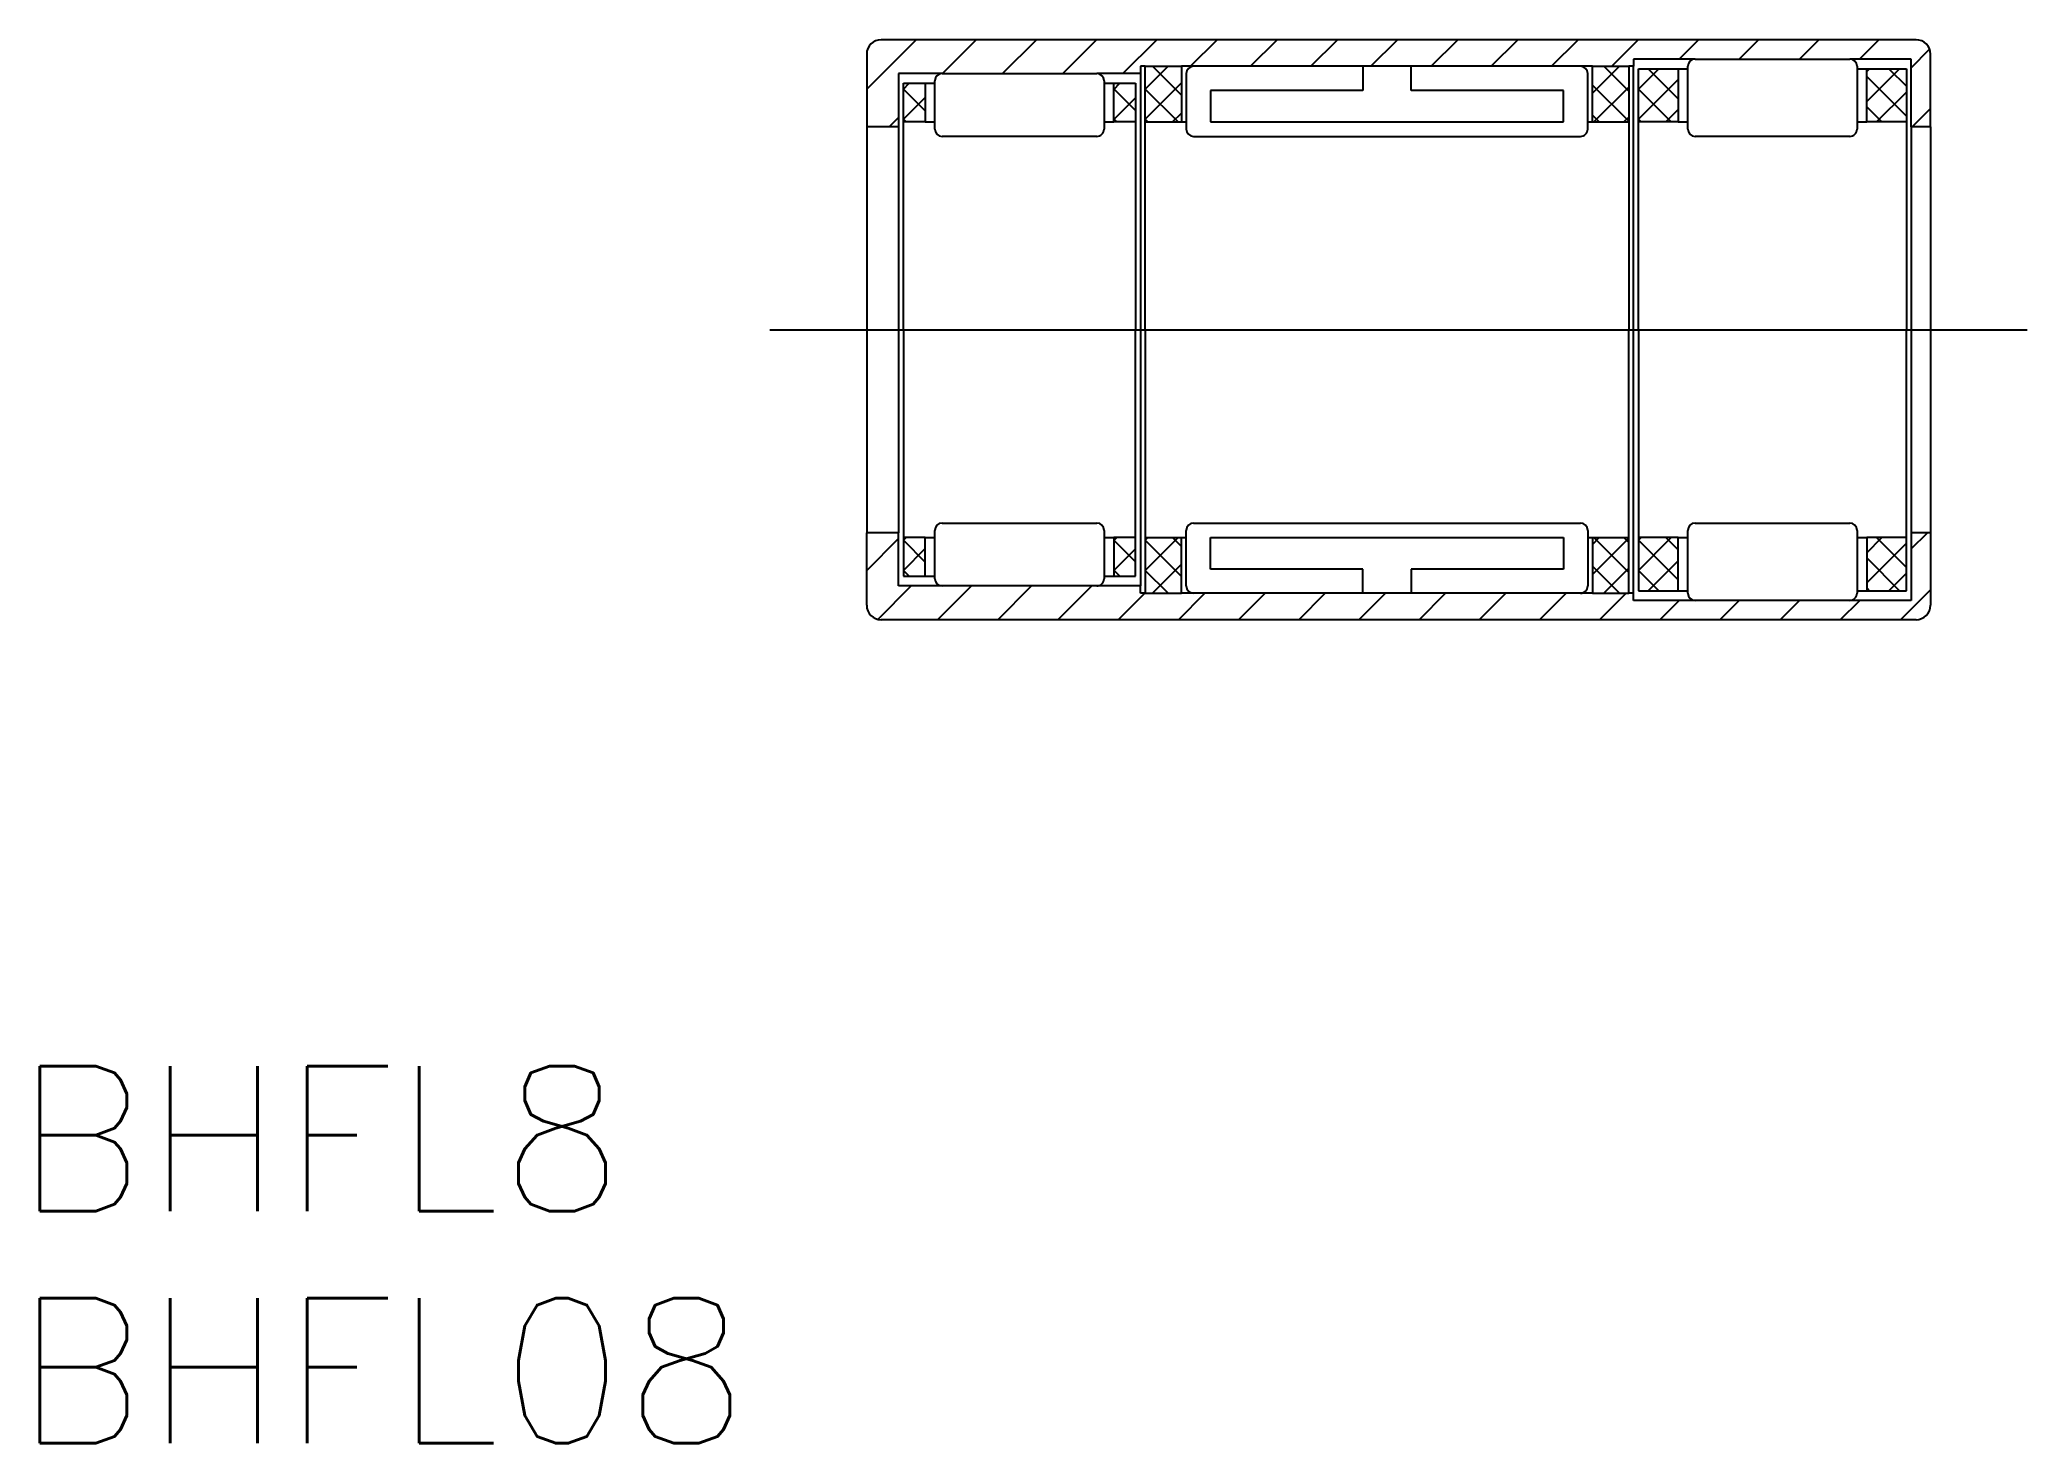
# Model space of a CAD drawing. Extents: x -17.1 to 24, y -23 to 6.
import ezdxf

# ---------------------------------------------------------------- set-up
doc = ezdxf.new("R2010")
doc.units = 0
doc.linetypes.add('CENTER', pattern=[50.8, 31.75, -6.35, 6.35, -6.35])
doc.linetypes.add('DASHED', pattern=[19.05, 12.7, -6.35])
doc.layers.get('0').update_dxf_attribs({"linetype": 'CONTINUOUS'})
doc.layers.add('CENTER', color=1, linetype='CENTER')
doc.styles.get("Standard").update_dxf_attribs({"font": 'txt.shx', "height": 3, "bigfont": 'bigfont.shx'})

msp = doc.modelspace()

# ---------------------------------------------------------------- linework, layer by layer
at = {"color": 3, "linetype": 'CONTINUOUS'}
for p, q in [((0, 4.978032), (1.021968, 6)), ((1.566476, 5.3), (2.266476, 6)), ((2.810984, 5.3), (3.510984, 6)), ((4.055492, 5.3), (4.755492, 6)), ((5.3, 5.3), (6, 6)), ((6.694508, 5.45), (7.244508, 6)), ((7.939016, 5.45), (8.489016, 6)), ((9.183524, 5.45), (9.733524, 6)), ((10.428032, 5.45), (10.978032, 6)), ((11.67254, 5.45), (12.22254, 6)), ((12.917048, 5.45), (13.467048, 6)), ((14.161556, 5.45), (14.711556, 6)), ((15.406063, 5.45), (15.956063, 6)), ((16.800571, 5.6), (17.200571, 6)), ((18.045079, 5.6), (18.445079, 6)), ((19.289587, 5.6), (19.689587, 6)), ((20.534095, 5.6), (20.934095, 6)), ((21.6, 5.421397), (21.981721, 5.803118)), ((5.76, 4.978032), (6.231968, 5.45)), ((6.51, 4.850286), (5.910286, 5.45)), ((15.01, 4.894222), (15.565778, 5.45)), ((15.76, 4.934095), (15.244095, 5.45)), ((15.96, 4.978032), (16.381968, 5.4)), ((16.160286, 5.4), (16.78, 4.780286)), ((20.68, 4.72), (21.36, 5.4)), ((20.68, 5.342254), (20.737746, 5.4)), ((21.138317, 5.4), (21.5, 5.038317)), ((0.76, 4.978032), (0.881968, 5.1)), ((0.76, 4.978032), (1.21, 4.528032)), ((5.11, 4.972254), (5.237746, 5.1)), ((5.11, 4.98381), (5.56, 4.53381)), ((5.76, 4.355778), (6.51, 5.105778)), ((6.438032, 4.3), (5.76, 4.978032)), ((15.76, 4.311841), (15.01, 5.061841)), ((15.038032, 4.3), (15.76, 5.021968)), ((15.96, 4.355778), (16.78, 5.175778)), ((15.96, 4.978032), (16.638032, 4.3)), ((20.68, 5.236063), (21.5, 4.416063)), ((0.76, 4.355778), (1.21, 4.805778)), ((5.11, 4.35), (5.56, 4.8)), ((16.526476, 4.3), (16.78, 4.553524)), ((20.68, 4.61381), (20.99381, 4.3)), ((20.882254, 4.3), (21.5, 4.917746)), ((21.623111, 4.2), (22, 4.576889)), ((0.466476, 4.2), (0.66, 4.393524)), ((0.76, 4.355778), (0.815778, 4.3)), ((5.11, 4.361556), (5.171556, 4.3)), ((5.815778, 4.3), (5.76, 4.355778)), ((6.326476, 4.3), (6.51, 4.483524)), ((15.149587, 4.3), (15.01, 4.439587)), ((15.660286, 4.3), (15.76, 4.399714)), ((15.96, 4.355778), (16.015778, 4.3)), ((0, -4.978032), (0.66, -4.318032)), ((0.76, -4.355778), (0.815778, -4.3)), ((0.76, -4.355778), (1.21, -4.805778)), ((5.11, -4.361556), (5.171556, -4.3)), ((5.11, -4.35), (5.56, -4.8)), ((5.76, -4.355778), (5.815778, -4.3)), ((5.76, -4.978032), (6.438032, -4.3)), ((6.51, -5.105778), (5.76, -4.355778)), ((6.51, -4.483524), (6.326476, -4.3)), ((15.01, -4.439587), (15.149587, -4.3)), ((15.01, -5.061841), (15.76, -4.311841)), ((15.76, -5.021968), (15.038032, -4.3)), ((15.76, -4.399714), (15.660286, -4.3)), ((15.96, -4.355778), (16.015778, -4.3)), ((15.96, -4.978032), (16.638032, -4.3)), ((15.96, -4.355778), (16.78, -5.175778)), ((16.526476, -4.3), (16.78, -4.553524)), ((20.68, -4.61381), (20.99381, -4.3)), ((20.68, -5.236063), (21.5, -4.416063)), ((20.882254, -4.3), (21.5, -4.917746)), ((21.6, -4.534667), (21.934667, -4.2)), ((0.76, -4.978032), (1.21, -4.528032)), ((5.11, -4.98381), (5.56, -4.53381)), ((5.910286, -5.45), (6.51, -4.850286)), ((15.565778, -5.45), (15.01, -4.894222)), ((16.160286, -5.4), (16.78, -4.780286)), ((20.68, -4.72), (21.36, -5.4)), ((0.230662, -5.991877), (0.92254, -5.3)), ((0.76, -4.978032), (0.881968, -5.1)), ((1.467048, -6), (2.167048, -5.3)), ((2.711556, -6), (3.411556, -5.3)), ((3.956063, -6), (4.656063, -5.3)), ((5.11, -4.972254), (5.237746, -5.1)), ((6.231968, -5.45), (5.76, -4.978032)), ((15.244095, -5.45), (15.76, -4.934095)), ((15.96, -4.978032), (16.381968, -5.4)), ((20.68, -5.342254), (20.737746, -5.4)), ((21.138317, -5.4), (21.5, -5.038317)), ((5.200571, -6), (5.750571, -5.45)), ((6.445079, -6), (6.995079, -5.45)), ((7.689587, -6), (8.239587, -5.45)), ((8.934095, -6), (9.484095, -5.45)), ((10.178603, -6), (10.728603, -5.45)), ((11.423111, -6), (11.973111, -5.45)), ((12.667619, -6), (13.217619, -5.45)), ((13.912127, -6), (14.462127, -5.45)), ((15.156635, -6), (15.706635, -5.45)), ((16.401143, -6), (16.801143, -5.6)), ((17.645651, -6), (18.045651, -5.6)), ((18.890159, -6), (19.290159, -5.6)), ((20.134667, -6), (20.534667, -5.6)), ((21.379175, -6), (22, -5.379175))]:
    msp.add_line(p, q, dxfattribs=at)
at = {"color": 7, "linetype": 'CONTINUOUS'}
for p, q in [((21.7, 6), (0.3, 6)), ((0, 5.7), (0, 4.2)), ((5.66, 5.45), (5.66, 5.3)), ((5.76, 5.45), (5.66, 5.45)), ((5.76, 0), (5.76, 5.45)), ((5.76, 5.45), (6.51, 5.45)), ((5.76, 4.3), (5.76, 5.45)), ((5.76, 5.45), (6.51, 5.45)), ((6.51, 5.45), (6.51, 4.3)), ((6.51, 5.45), (6.51, 4.3)), ((6.76, 5.45), (6.51, 5.45)), ((14.76, 5.45), (6.76, 5.45)), ((15.01, 5.45), (14.76, 5.45)), ((15.01, 4.3), (15.01, 5.45)), ((15.01, 5.45), (15.76, 5.45)), ((15.01, 4.3), (15.01, 5.45)), ((15.01, 5.45), (15.76, 5.45)), ((15.76, 5.45), (15.76, 0)), ((15.76, 5.45), (15.76, 4.3)), ((15.86, 5.45), (15.76, 5.45)), ((15.86, 5.6), (15.86, 5.45)), ((17.13, 5.6), (15.86, 5.6)), ((15.86, -5.45), (15.86, 5.45)), ((15.96, 4.3), (15.96, 5.4)), ((15.96, 5.4), (16.78, 5.4)), ((15.96, 0), (15.96, 5.4)), ((15.96, 5.4), (16.98, 5.4)), ((16.78, 5.4), (16.78, 4.3)), ((16.98, 4.15), (16.98, 5.45)), ((17.13, 5.6), (20.33, 5.6)), ((21.6, 5.6), (20.33, 5.6)), ((20.48, 5.45), (20.48, 4.15)), ((20.48, 5.4), (21.5, 5.4)), ((20.68, 4.3), (20.68, 5.4)), ((20.68, 5.4), (21.5, 5.4)), ((21.5, 5.4), (21.5, 4.3)), ((21.5, 5.4), (21.5, 0)), ((21.6, 4.2), (21.6, 5.6)), ((22, 4.2), (22, 5.7)), ((0.66, 5.3), (0.66, 4.2)), ((1.56, 5.3), (0.66, 5.3)), ((0.76, 4.3), (0.76, 5.1)), ((0.76, 5.1), (1.21, 5.1)), ((0.76, 0), (0.76, 5.1)), ((0.76, 5.1), (1.41, 5.1)), ((1.21, 5.1), (1.21, 4.3)), ((1.41, 4.15), (1.41, 5.15)), ((1.56, 5.3), (4.76, 5.3)), ((5.66, 5.3), (4.76, 5.3)), ((4.91, 5.15), (4.91, 4.15)), ((4.91, 5.1), (5.56, 5.1)), ((5.11, 4.3), (5.11, 5.1)), ((5.11, 5.1), (5.56, 5.1)), ((5.56, 5.1), (5.56, 4.3)), ((5.56, 5.1), (5.56, 0)), ((5.66, 5.3), (5.66, -5.3)), ((6.61, 5.3), (6.61, 4.15)), ((14.91, 4.15), (14.91, 5.3)), ((0, 4.2), (0, -4.2)), ((0.66, 4.2), (0, 4.2)), ((0.66, 4.2), (0.66, -4.2)), ((1.21, 4.3), (0.76, 4.3)), ((1.21, 4.3), (1.41, 4.3)), ((4.91, 4.3), (5.11, 4.3)), ((5.56, 4.3), (5.11, 4.3)), ((5.76, 4.3), (6.51, 4.3)), ((6.51, 4.3), (6.61, 4.3)), ((14.91, 4.3), (15.01, 4.3)), ((15.01, 4.3), (15.76, 4.3)), ((16.78, 4.3), (15.96, 4.3)), ((16.78, 4.3), (16.98, 4.3)), ((20.48, 4.3), (20.68, 4.3)), ((21.5, 4.3), (20.68, 4.3)), ((21.6, 4.2), (21.6, -4.2)), ((22, 4.2), (21.6, 4.2)), ((22, 4.2), (22, -4.2)), ((4.76, 4), (1.56, 4)), ((6.76, 4), (14.76, 4)), ((20.33, 4), (17.13, 4)), ((0.76, 0), (0.76, -5.1)), ((5.56, -5.1), (5.56, 0)), ((5.76, 0), (5.76, -5.45)), ((15.76, -5.45), (15.76, 0)), ((15.96, 0), (15.96, -5.4)), ((21.5, -5.4), (21.5, 0)), ((1.56, -4), (4.76, -4)), ((6.76, -4), (14.76, -4)), ((17.13, -4), (20.33, -4)), ((0.66, -4.2), (0, -4.2)), ((0, -5.7), (0, -4.2)), ((0.66, -5.3), (0.66, -4.2)), ((0.76, -4.3), (0.76, -5.1)), ((1.21, -4.3), (0.76, -4.3)), ((1.21, -5.1), (1.21, -4.3)), ((1.21, -4.3), (1.41, -4.3)), ((1.41, -5.15), (1.41, -4.15)), ((4.91, -4.15), (4.91, -5.15)), ((4.91, -4.3), (5.11, -4.3)), ((5.11, -4.3), (5.11, -5.1)), ((5.56, -4.3), (5.11, -4.3)), ((5.56, -5.1), (5.56, -4.3)), ((5.76, -4.3), (5.76, -5.45)), ((5.76, -4.3), (6.51, -4.3)), ((6.51, -5.45), (6.51, -4.3)), ((6.51, -5.45), (6.51, -4.3)), ((6.51, -4.3), (6.61, -4.3)), ((6.61, -5.3), (6.61, -4.15)), ((14.91, -4.15), (14.91, -5.3)), ((14.91, -4.3), (15.01, -4.3)), ((15.01, -4.3), (15.01, -5.45)), ((15.01, -4.3), (15.76, -4.3)), ((15.01, -4.3), (15.01, -5.45)), ((15.76, -5.45), (15.76, -4.3)), ((15.96, -4.3), (15.96, -5.4)), ((16.78, -4.3), (15.96, -4.3)), ((16.78, -5.4), (16.78, -4.3)), ((16.78, -4.3), (16.98, -4.3)), ((16.98, -5.45), (16.98, -4.15)), ((20.48, -4.15), (20.48, -5.45)), ((20.48, -4.3), (20.68, -4.3)), ((20.68, -4.3), (20.68, -5.4)), ((21.5, -4.3), (20.68, -4.3)), ((21.5, -5.4), (21.5, -4.3)), ((22, -4.2), (21.6, -4.2)), ((21.6, -4.2), (21.6, -5.6)), ((22, -4.2), (22, -5.7)), ((1.56, -5.3), (0.66, -5.3)), ((0.76, -5.1), (1.21, -5.1)), ((0.76, -5.1), (1.41, -5.1)), ((4.76, -5.3), (1.56, -5.3)), ((5.66, -5.3), (4.76, -5.3)), ((4.91, -5.1), (5.56, -5.1)), ((5.11, -5.1), (5.56, -5.1)), ((5.66, -5.45), (5.66, -5.3)), ((5.76, -5.45), (5.66, -5.45)), ((5.76, -5.45), (6.51, -5.45)), ((5.76, -5.45), (6.51, -5.45)), ((6.76, -5.45), (6.51, -5.45)), ((14.76, -5.45), (6.76, -5.45)), ((15.01, -5.45), (14.76, -5.45)), ((15.01, -5.45), (15.76, -5.45)), ((15.01, -5.45), (15.76, -5.45)), ((15.86, -5.45), (15.76, -5.45)), ((15.86, -5.6), (15.86, -5.45)), ((17.13, -5.6), (15.86, -5.6)), ((15.96, -5.4), (16.78, -5.4)), ((15.96, -5.4), (16.98, -5.4)), ((20.33, -5.6), (17.13, -5.6)), ((21.6, -5.6), (20.33, -5.6)), ((20.48, -5.4), (21.5, -5.4)), ((20.68, -5.4), (21.5, -5.4)), ((21.7, -6), (0.3, -6))]:
    msp.add_line(p, q, dxfattribs=at)
at = {"color": 3, "linetype": 'DASHED'}
for p, q in [((10.26, 5.45), (10.26, 4.95)), ((11.26, 4.95), (11.26, 5.45)), ((10.26, 4.95), (7.11, 4.95)), ((7.11, 4.95), (7.11, 4.3)), ((14.41, 4.95), (11.26, 4.95)), ((14.41, 4.3), (14.41, 4.95)), ((7.11, 4.3), (14.41, 4.3)), ((7.11, -4.95), (7.11, -4.3)), ((7.11, -4.3), (14.41, -4.3)), ((14.41, -4.3), (14.41, -4.95)), ((10.26, -4.95), (7.11, -4.95)), ((10.26, -5.45), (10.26, -4.95)), ((14.41, -4.95), (11.26, -4.95)), ((11.26, -4.95), (11.26, -5.45))]:
    msp.add_line(p, q, dxfattribs=at)
at = {"color": 7, "linetype": 'CONTINUOUS'}
for centre, radius, start, end in [((0.3, 5.7), 0.3, 89.999921, 179.999841), ((21.7, 5.7), 0.3, 0, 89.999921), ((6.76, 5.3), 0.15, 89.999921, 179.999841), ((14.76, 5.3), 0.15, 0, 89.999921), ((17.13, 5.45), 0.15, 89.999921, 179.999841), ((20.33, 5.45), 0.15, 0, 89.999921), ((1.56, 5.15), 0.15, 89.999921, 179.999841), ((4.76, 5.15), 0.15, 0, 89.999921), ((1.56, 4.15), 0.15, 179.999841, 269.999762), ((4.76, 4.15), 0.15, 269.999762, 0), ((6.76, 4.15), 0.15, 179.999841, 269.999762), ((14.76, 4.15), 0.15, 269.999762, 0), ((17.13, 4.15), 0.15, 179.999841, 269.999762), ((20.33, 4.15), 0.15, 269.999762, 0), ((1.56, -4.15), 0.15, 89.999921, 179.999841), ((4.76, -4.15), 0.15, 0, 89.999921), ((6.76, -4.15), 0.15, 89.999921, 179.999841), ((14.76, -4.15), 0.15, 0, 89.999921), ((17.13, -4.15), 0.15, 89.999921, 179.999841), ((20.33, -4.15), 0.15, 0, 89.999921), ((1.56, -5.15), 0.15, 179.999841, 269.999762), ((4.76, -5.15), 0.15, 269.999762, 0), ((6.76, -5.3), 0.15, 179.999841, 269.999762), ((14.76, -5.3), 0.15, 269.999762, 0), ((0.3, -5.7), 0.3, 179.999841, 269.999762), ((17.13, -5.45), 0.15, 179.999841, 269.999762), ((20.33, -5.45), 0.15, 269.999762, 0), ((21.7, -5.7), 0.3, 269.999762, 0)]:
    msp.add_arc(centre, radius, start, end, dxfattribs=at)
at = {"layer": 'CENTER', "color": 1, "linetype": 'CENTER'}
msp.add_line((-2, 0), (24, 0), dxfattribs=at)

# ---------------------------------------------------------------- texts
at = {"color": 7, "linetype": 'CONTINUOUS'}
for s, p in [('BHFL8', (-17.614671, -18.233844)), ('BHFL08', (-17.614671, -23.037066))]:
    msp.add_text(s, height=3, dxfattribs=at).set_placement(p)

doc.saveas('drawing.dxf')
